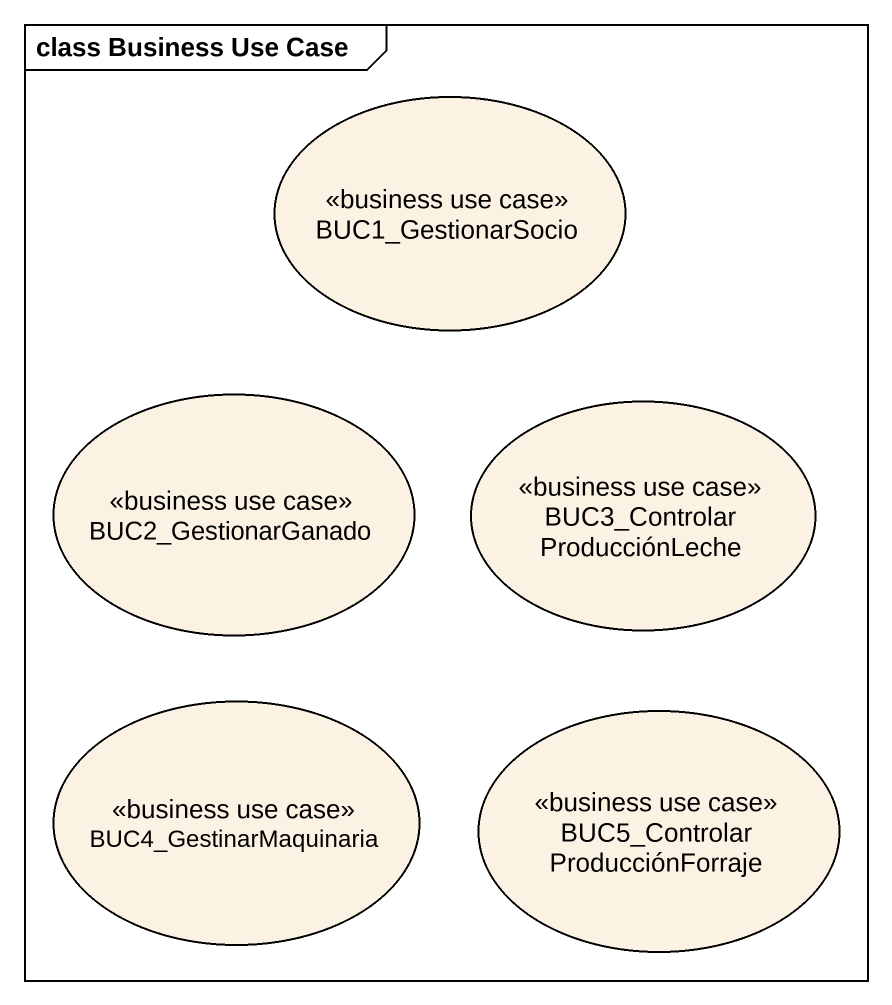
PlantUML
@startuml
mainframe class Business Use Case
usecase BUC1_GestionarSocio <<business use case>>
usecase BUC2_GestionarGanado <<business use case>>
usecase "BUC3_ControlarProducciónLeche" as BUC3_ControlarProducciónLech <<business use case>>
usecase BUC4_GestinarMaquinaria <<business use case>>
usecase "BUC5_ControlarProducciónForraje" as BUC5_ControlarProducciónForr <<business use case>>
@enduml
